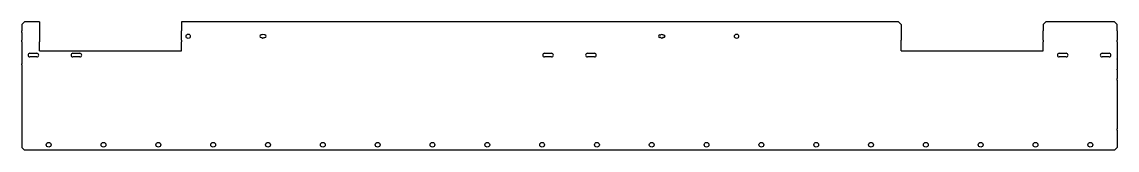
# Model space of a CAD drawing. Header units: millimetres. Extents: x -1142 to 903, y 230 to 470.
import ezdxf

# ---------------------------------------------------------------- set-up
doc = ezdxf.new("R2010")
doc.units = ezdxf.units.MM
doc.layers.add('CALHA_DE_FIAÇÃO_', color=7, linetype='Continuous')
doc.layers.add('Default', color=7, linetype='Continuous')

# ---------------------------------------------------------------- blocks, each defined once
blk = doc.blocks.new('SE')
at = {"layer": 'CALHA_DE_FIAÇÃO_', "color": 7, "linetype": 'Continuous'}
for p, q in [((-1136.6, 470.3), (-1141.6, 465.3)), ((-1108.8, 470.3), (-1136.6, 470.3)), ((-1108.8, 470.3), (-1108.8, 453.3)), ((-843.8, 470.3), (-843.8, 453.3)), ((495, 470.3), (-843.8, 470.3)), ((500, 465.3), (495, 470.3)), ((770, 470.3), (765, 465.3)), ((898, 470.3), (770, 470.3)), ((903, 465.3), (898, 470.3)), ((-1141.6, 465.3), (-1141.6, 453.3)), ((-1141.6, 450.3), (-1141.6, 453.3)), ((-1141.6, 450.3), (-1141.6, 436.3)), ((-1108.8, 453.3), (-1108.8, 450.3)), ((-1108.8, 450.3), (-1108.8, 436.3)), ((-843.8, 450.3), (-843.8, 453.3)), ((-843.8, 436.3), (-843.8, 450.3)), ((500, 465.3), (500, 453.3)), ((500, 453.3), (500, 450.3)), ((500, 450.3), (500, 436.3)), ((765, 465.3), (765, 453.3)), ((765, 450.3), (765, 453.3)), ((765, 436.3), (765, 450.3)), ((903, 453.3), (903, 465.3)), ((903, 453.3), (903, 450.3)), ((903, 450.3), (903, 436.3)), ((-1141.6, 433.2), (-1141.6, 436.3)), ((-1141.6, 433.2), (-1141.6, 401.4)), ((-1108.8, 436.3), (-1108.8, 433.2)), ((-1108.8, 416.2), (-1108.8, 433.2)), ((-843.8, 436.3), (-843.8, 433.2)), ((-843.8, 416.2), (-843.8, 433.2)), ((-693.7, 445.8), (-695.1, 445.8)), ((-695.1, 440.8), (-693.7, 440.8)), ((-688.1, 445.8), (-689.5, 445.8)), ((-689.5, 440.8), (-688.1, 440.8)), ((49.5, 445.8), (50.9, 445.8)), ((50.9, 440.8), (49.5, 440.8)), ((55.1, 445.8), (56.5, 445.8)), ((56.5, 440.8), (55.1, 440.8)), ((500, 433.2), (500, 436.3)), ((500, 416.2), (500, 433.2)), ((765, 436.3), (765, 433.2)), ((765, 416.2), (765, 433.2)), ((903, 433.2), (903, 436.3)), ((903, 433.2), (903, 401.4)), ((-1126.6, 411.7), (-1113.6, 411.7)), ((-1108.8, 416.2), (-843.8, 416.2)), ((-1046.4, 411.7), (-1033.5, 411.7)), ((-165.8, 411.7), (-152.8, 411.7)), ((-85.8, 411.7), (-72.9, 411.7)), ((500, 416.2), (765, 416.2)), ((795, 411.7), (808, 411.7)), ((875, 411.7), (888, 411.7)), ((-1141.6, 401.4), (-1141.6, 400.4)), ((-1141.6, 400.4), (-1141.6, 392)), ((-1141.6, 390), (-1141.6, 392)), ((-1141.6, 390), (-1141.6, 381.7)), ((-1113.6, 404.7), (-1126.6, 404.7)), ((-1033.5, 404.7), (-1046.4, 404.7)), ((-152.8, 404.7), (-165.8, 404.7)), ((-72.9, 404.7), (-85.8, 404.7)), ((808, 404.7), (795, 404.7)), ((888, 404.7), (875, 404.7)), ((903, 400.4), (903, 401.4)), ((903, 400.4), (903, 392)), ((903, 392), (903, 390)), ((903, 390), (903, 381.7)), ((-1141.6, 381.7), (-1141.6, 380.7)), ((-1141.6, 380.7), (-1141.6, 364.5)), ((903, 380.7), (903, 381.7)), ((903, 380.7), (903, 364.5)), ((-1141.6, 364.5), (-1141.6, 361.5)), ((-1141.6, 361.5), (-1141.6, 270.5)), ((903, 361.5), (903, 364.5)), ((903, 361.5), (903, 270.5)), ((-1141.6, 270.5), (-1141.6, 267.5)), ((-1141.6, 267.5), (-1141.6, 235.5)), ((903, 267.5), (903, 270.5)), ((903, 267.5), (903, 235.5)), ((-1141.6, 235.5), (-1136.6, 230.5)), ((898, 230.5), (-1136.6, 230.5)), ((898, 230.5), (903, 235.5))]:
    blk.add_line(p, q, dxfattribs=at)
for centre, radius in [((-831.2, 443.3), 4), ((192.5, 443.3), 4), ((-1091.6, 240.5), 4.5), ((-989.3, 240.5), 4.5), ((-886.9, 240.5), 4.5), ((-784.6, 240.5), 4.5), ((-682.2, 240.5), 4.5), ((-579.9, 240.5), 4.5), ((-477.5, 240.5), 4.5), ((-375.2, 240.5), 4.5), ((-272.8, 240.5), 4.5), ((-170.5, 240.5), 4.5), ((-68.1, 240.5), 4.5), ((34.2, 240.5), 4.5), ((136.6, 240.5), 4.5), ((238.9, 240.5), 4.5), ((341.3, 240.5), 4.5), ((443.6, 240.5), 4.5), ((546, 240.5), 4.5), ((648.3, 240.5), 4.5), ((750.6, 240.5), 4.5), ((853, 240.5), 4.5)]:
    blk.add_circle(centre, radius, dxfattribs=at)
for centre, radius, start, end in [((-695.1, 443.3), 2.5, 90, 270), ((-691.6, 443.3), 3.25, 50.2849, 129.7151), ((-691.6, 443.3), 3.25, 230.2849, 309.7151), ((-688.1, 443.3), 2.5, 270, 90), ((49.5, 443.3), 2.5, 90, 270), ((53, 443.3), 3.25, 50.2849, 129.7151), ((53, 443.3), 3.25, 230.2849, 309.7151), ((56.5, 443.3), 2.5, 270, 90), ((-1126.6, 408.2), 3.5, 90, 270), ((-1113.6, 408.2), 3.5, 270, 90), ((-1046.4, 408.2), 3.5, 90, 270), ((-1033.5, 408.2), 3.5, 270, 90), ((-165.8, 408.2), 3.5, 90, 270), ((-152.8, 408.2), 3.5, 270, 90), ((-85.8, 408.2), 3.5, 90, 270), ((-72.9, 408.2), 3.5, 270, 90), ((795, 408.2), 3.5, 90, 270), ((808, 408.2), 3.5, 270, 90), ((875, 408.2), 3.5, 90, 270), ((888, 408.2), 3.5, 270, 90)]:
    blk.add_arc(centre, radius, start, end, dxfattribs=at)

msp = doc.modelspace()

# ---------------------------------------------------------------- block references
at = {"layer": 'Default'}
msp.add_blockref('SE', (0, 0), dxfattribs=at)

doc.saveas('drawing.dxf')
